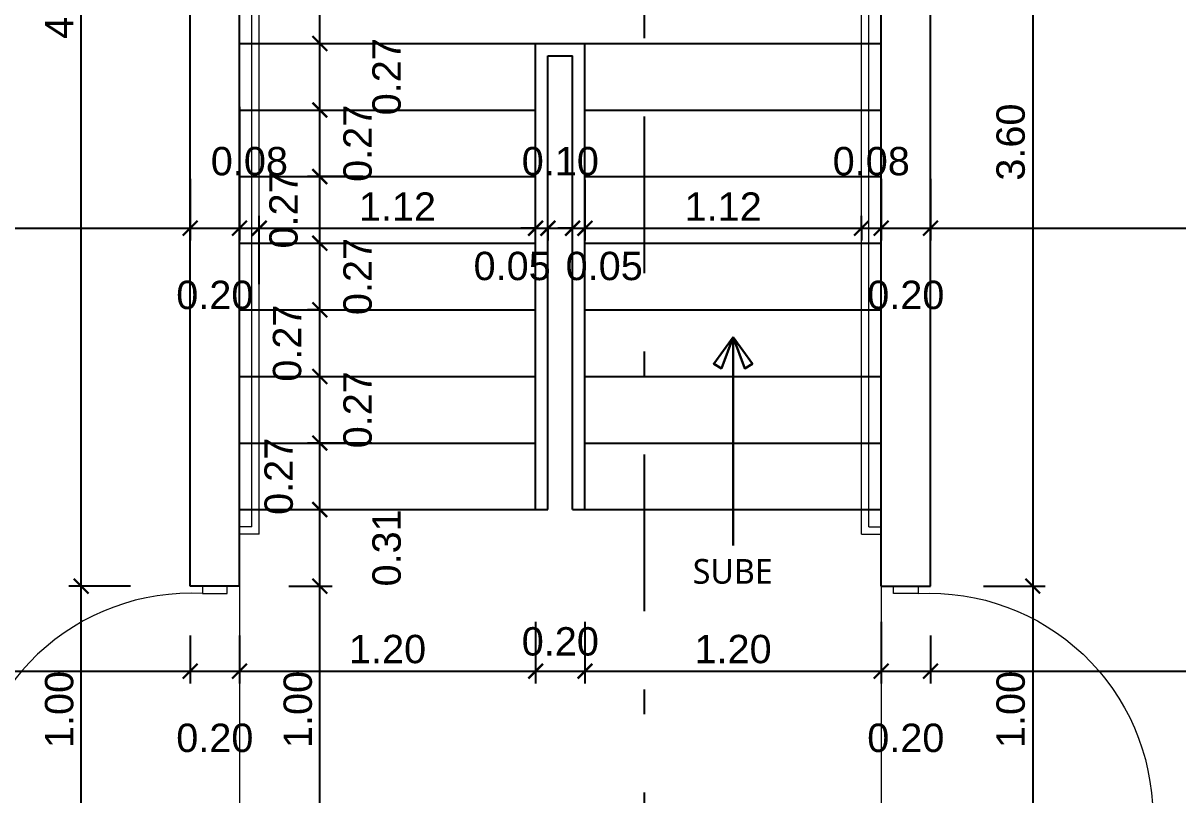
# Model space of a CAD drawing. Header units: feet. Extents: x -417 to 46, y -646 to -218.
# Drawn here: x -71.365 to -66.686, y -289.279 to -286.15 of the extents above; entities that cross this region are included whole.
import ezdxf

# ---------------------------------------------------------------- set-up
doc = ezdxf.new("R2010")
doc.units = ezdxf.units.FT
doc.header["$MEASUREMENT"] = 0
doc.linetypes.add('DASHDOT', pattern=[25.4, 12.7, -6.35, 0, -6.35])
for name, color, linetype, lineweight in [('A-WALL', 4, 'Continuous', 25), ('closet', 8, 'Continuous', 5), ('DIM-COTAS', 1, 'Continuous', 5), ('FURN', 2, 'Continuous', 30), ('puertas', 8, 'Continuous', 9), ('TXT', 2, 'Continuous', 9)]:
    doc.layers.add(name, color=color, linetype=linetype, lineweight=lineweight)
for name, color, linetype in [('DIM', 10, 'Continuous'), ('escalera', 2, 'Continuous'), ('GRDUTIY', 5, 'Continuous')]:
    doc.layers.add(name, color=color, linetype=linetype)
doc.styles.add('ads', font='trebuc.ttf', dxfattribs={"height": 0.14})
doc.styles.get("Standard").update_dxf_attribs({"font": 'arial.ttf', "height": 0.115})
doc.dimstyles.new('KEILY', dxfattribs={"dimtxt": 0.115, "dimasz": 0.06, "dimexe": 0.05, "dimexo": 0.2, "dimgap": 0.03, "dimtad": 1, "dimzin": 1, "dimdsep": 46, "dimtxsty": 'Standard', "dimblk": 'ARCHTICK', "dimcen": 2.5, "dimdle": 0.03, "dimclrd": 256, "dimclre": 256, "dimclrt": 7, "dimadec": 0, "dimazin": 0, "dimtfac": 1, "dimtmove": 2, "dimatfit": 3, "dimfxl": 0.2, "dimfxlon": 1, "dimtolj": 1, "dimtzin": 1, "dimarcsym": 0})

# ---------------------------------------------------------------- blocks, each defined once
blk = doc.blocks.new('A$C4D292AF4')
at = {"layer": 'puertas'}
for points in [[(0.03, 0.05), (0.07, 0.05), (0.07, 1.05), (0.03, 1.05)], [(0, 0), (0.03, 0), (0.03, 0.1), (0, 0.1)], [(0.97, 0), (1, 0), (1, 0.1), (0.97, 0.1)]]:
    blk.add_lwpolyline(points, close=True, dxfattribs=at)
blk.add_arc((0.0677, 0.1465), 0.9035, 357.0481, 89.8556, dxfattribs=at)
blk = doc.blocks.new('_ArchTick')
at = {"layer": 'DIM-COTAS', "color": 0, "const_width": 0.15}
blk.add_lwpolyline([(-0.5, -0.5), (0.5, 0.5)], dxfattribs=at)
blk = doc.blocks.new('*D1121')
at = {"layer": 'Defpoints', "color": 0, "transparency": 16777216}
for p in [(-70.6883, -286.3217), (-73.6883, -286.5228), (-70.6883, -286.9813)]:
    blk.add_point(p, dxfattribs=at)
at = {"layer": 'DIM', "lineweight": -2, "transparency": 16777216}
for p, q in [((-73.6883, -286.7813), (-73.6883, -287.0313)), ((-70.6883, -286.7813), (-70.6883, -287.0313)), ((-73.7183, -286.9813), (-70.6583, -286.9813))]:
    blk.add_line(p, q, dxfattribs=at)
at = {"layer": 'DIM', "lineweight": -2, "transparency": 16777216, "xscale": 0.06, "yscale": 0.06, "zscale": 0.06, "rotation": 180}
blk.add_blockref('_ArchTick', (-73.6883, -286.9813), dxfattribs=at)
at = {"layer": 'DIM', "lineweight": -2, "transparency": 16777216, "xscale": 0.06, "yscale": 0.06, "zscale": 0.06}
blk.add_blockref('_ArchTick', (-70.6883, -286.9813), dxfattribs=at)
at = {"layer": 'DIM', "color": 7, "transparency": 16777216, "insert": (-72.1883, -286.8925), "char_height": 0.115, "attachment_point": 5}
blk.add_mtext('\\A1;3.00', dxfattribs=at)
blk = doc.blocks.new('*D1122')
at = {"layer": 'Defpoints', "color": 0, "transparency": 16777216}
for p in [(-70.4883, -286.2895), (-70.6883, -286.3217), (-70.4883, -286.9813)]:
    blk.add_point(p, dxfattribs=at)
at = {"layer": 'DIM', "lineweight": -2, "transparency": 16777216}
for p, q in [((-70.6883, -286.7813), (-70.6883, -287.0313)), ((-70.4883, -286.7813), (-70.4883, -287.0313)), ((-70.7183, -286.9813), (-70.4583, -286.9813))]:
    blk.add_line(p, q, dxfattribs=at)
at = {"layer": 'DIM', "lineweight": -2, "transparency": 16777216, "xscale": 0.06, "yscale": 0.06, "zscale": 0.06, "rotation": 180}
blk.add_blockref('_ArchTick', (-70.6883, -286.9813), dxfattribs=at)
at = {"layer": 'DIM', "lineweight": -2, "transparency": 16777216, "xscale": 0.06, "yscale": 0.06, "zscale": 0.06}
blk.add_blockref('_ArchTick', (-70.4883, -286.9813), dxfattribs=at)
at = {"layer": 'DIM', "color": 7, "transparency": 16777216, "insert": (-70.5883, -287.2524), "char_height": 0.115, "attachment_point": 5}
blk.add_mtext('\\A1;0.20', dxfattribs=at)
blk = doc.blocks.new('*D1123')
at = {"layer": 'Defpoints', "color": 0, "transparency": 16777216}
for p in [(-67.8883, -286.3056), (-67.6883, -286.3217), (-67.6883, -286.9813)]:
    blk.add_point(p, dxfattribs=at)
at = {"layer": 'DIM', "lineweight": -2, "transparency": 16777216}
for p, q in [((-67.8883, -286.7813), (-67.8883, -287.0313)), ((-67.6883, -286.7813), (-67.6883, -287.0313)), ((-67.9183, -286.9813), (-67.6583, -286.9813))]:
    blk.add_line(p, q, dxfattribs=at)
at = {"layer": 'DIM', "lineweight": -2, "transparency": 16777216, "xscale": 0.06, "yscale": 0.06, "zscale": 0.06, "rotation": 180}
blk.add_blockref('_ArchTick', (-67.8883, -286.9813), dxfattribs=at)
at = {"layer": 'DIM', "lineweight": -2, "transparency": 16777216, "xscale": 0.06, "yscale": 0.06, "zscale": 0.06}
blk.add_blockref('_ArchTick', (-67.6883, -286.9813), dxfattribs=at)
at = {"layer": 'DIM', "color": 7, "transparency": 16777216, "insert": (-67.7883, -287.2524), "char_height": 0.115, "attachment_point": 5}
blk.add_mtext('\\A1;0.20', dxfattribs=at)
blk = doc.blocks.new('*D1124')
at = {"layer": 'Defpoints', "color": 0, "transparency": 16777216}
for p in [(-67.6883, -286.3217), (-64.6883, -286.4828), (-64.6883, -286.9813)]:
    blk.add_point(p, dxfattribs=at)
at = {"layer": 'DIM', "lineweight": -2, "transparency": 16777216}
for p, q in [((-67.6883, -286.7813), (-67.6883, -287.0313)), ((-64.6883, -286.7813), (-64.6883, -287.0313)), ((-67.7183, -286.9813), (-64.6583, -286.9813))]:
    blk.add_line(p, q, dxfattribs=at)
at = {"layer": 'DIM', "lineweight": -2, "transparency": 16777216, "xscale": 0.06, "yscale": 0.06, "zscale": 0.06, "rotation": 180}
blk.add_blockref('_ArchTick', (-67.6883, -286.9813), dxfattribs=at)
at = {"layer": 'DIM', "lineweight": -2, "transparency": 16777216, "xscale": 0.06, "yscale": 0.06, "zscale": 0.06}
blk.add_blockref('_ArchTick', (-64.6883, -286.9813), dxfattribs=at)
at = {"layer": 'DIM', "color": 7, "transparency": 16777216, "insert": (-66.1883, -286.8925), "char_height": 0.115, "attachment_point": 5}
blk.add_mtext('\\A1;3.00', dxfattribs=at)
blk = doc.blocks.new('*D1331')
at = {"layer": 'Defpoints', "color": 0, "transparency": 16777216}
for p in [(-70.6883, -288.4321), (-73.6883, -288.7768), (-70.6883, -288.7768)]:
    blk.add_point(p, dxfattribs=at)
at = {"layer": 'DIM', "lineweight": -2, "transparency": 16777216}
for p, q in [((-70.6883, -288.6321), (-70.6883, -288.8268)), ((-73.6883, -288.7768), (-73.6883, -288.7268)), ((-73.7183, -288.7768), (-70.6583, -288.7768))]:
    blk.add_line(p, q, dxfattribs=at)
at = {"layer": 'DIM', "lineweight": -2, "transparency": 16777216, "xscale": 0.06, "yscale": 0.06, "zscale": 0.06, "rotation": 180}
blk.add_blockref('_ArchTick', (-73.6883, -288.7768), dxfattribs=at)
at = {"layer": 'DIM', "lineweight": -2, "transparency": 16777216, "xscale": 0.06, "yscale": 0.06, "zscale": 0.06}
blk.add_blockref('_ArchTick', (-70.6883, -288.7768), dxfattribs=at)
at = {"layer": 'DIM', "color": 7, "transparency": 16777216, "insert": (-72.1883, -288.688), "char_height": 0.115, "attachment_point": 5}
blk.add_mtext('\\A1;3.00', dxfattribs=at)
blk = doc.blocks.new('*D1332')
at = {"layer": 'Defpoints', "color": 0, "transparency": 16777216}
for p in [(-70.6883, -288.4321), (-70.4883, -288.4321), (-70.4883, -288.7768)]:
    blk.add_point(p, dxfattribs=at)
at = {"layer": 'DIM', "lineweight": -2, "transparency": 16777216}
for p, q in [((-70.6883, -288.6321), (-70.6883, -288.8268)), ((-70.4883, -288.6321), (-70.4883, -288.8268)), ((-70.7183, -288.7768), (-70.4583, -288.7768))]:
    blk.add_line(p, q, dxfattribs=at)
at = {"layer": 'DIM', "lineweight": -2, "transparency": 16777216, "xscale": 0.06, "yscale": 0.06, "zscale": 0.06, "rotation": 180}
blk.add_blockref('_ArchTick', (-70.6883, -288.7768), dxfattribs=at)
at = {"layer": 'DIM', "lineweight": -2, "transparency": 16777216, "xscale": 0.06, "yscale": 0.06, "zscale": 0.06}
blk.add_blockref('_ArchTick', (-70.4883, -288.7768), dxfattribs=at)
at = {"layer": 'DIM', "color": 7, "transparency": 16777216, "insert": (-70.5883, -289.0479), "char_height": 0.115, "attachment_point": 5}
blk.add_mtext('\\A1;0.20', dxfattribs=at)
blk = doc.blocks.new('*D1333')
at = {"layer": 'Defpoints', "color": 0, "transparency": 16777216}
for p in [(-69.2883, -288.3321), (-70.4883, -288.4321), (-69.2883, -288.7768)]:
    blk.add_point(p, dxfattribs=at)
at = {"layer": 'DIM', "lineweight": -2, "transparency": 16777216}
for p, q in [((-69.2883, -288.5768), (-69.2883, -288.8268)), ((-70.4883, -288.6321), (-70.4883, -288.8268)), ((-70.5183, -288.7768), (-69.2583, -288.7768))]:
    blk.add_line(p, q, dxfattribs=at)
at = {"layer": 'DIM', "lineweight": -2, "transparency": 16777216, "xscale": 0.06, "yscale": 0.06, "zscale": 0.06, "rotation": 180}
blk.add_blockref('_ArchTick', (-70.4883, -288.7768), dxfattribs=at)
at = {"layer": 'DIM', "lineweight": -2, "transparency": 16777216, "xscale": 0.06, "yscale": 0.06, "zscale": 0.06}
blk.add_blockref('_ArchTick', (-69.2883, -288.7768), dxfattribs=at)
at = {"layer": 'DIM', "color": 7, "transparency": 16777216, "insert": (-69.8883, -288.688), "char_height": 0.115, "attachment_point": 5}
blk.add_mtext('\\A1;1.20', dxfattribs=at)
blk = doc.blocks.new('*D1334')
at = {"layer": 'Defpoints', "color": 0, "transparency": 16777216}
for p in [(-69.2883, -288.3321), (-69.0883, -288.3321), (-69.0883, -288.7768)]:
    blk.add_point(p, dxfattribs=at)
at = {"layer": 'DIM', "lineweight": -2, "transparency": 16777216}
for p, q in [((-69.2883, -288.5768), (-69.2883, -288.8268)), ((-69.0883, -288.5768), (-69.0883, -288.8268)), ((-69.3183, -288.7768), (-69.0583, -288.7768))]:
    blk.add_line(p, q, dxfattribs=at)
at = {"layer": 'DIM', "lineweight": -2, "transparency": 16777216, "xscale": 0.06, "yscale": 0.06, "zscale": 0.06, "rotation": 180}
blk.add_blockref('_ArchTick', (-69.2883, -288.7768), dxfattribs=at)
at = {"layer": 'DIM', "lineweight": -2, "transparency": 16777216, "xscale": 0.06, "yscale": 0.06, "zscale": 0.06}
blk.add_blockref('_ArchTick', (-69.0883, -288.7768), dxfattribs=at)
at = {"layer": 'DIM', "color": 7, "transparency": 16777216, "insert": (-69.1883, -288.6569), "char_height": 0.115, "attachment_point": 5}
blk.add_mtext('\\A1;0.20', dxfattribs=at)
blk = doc.blocks.new('*D1335')
at = {"layer": 'Defpoints', "color": 0, "transparency": 16777216}
for p in [(-69.0883, -288.3321), (-67.8883, -288.3321), (-67.8883, -288.7768)]:
    blk.add_point(p, dxfattribs=at)
at = {"layer": 'DIM', "lineweight": -2, "transparency": 16777216}
for p, q in [((-69.0883, -288.5768), (-69.0883, -288.8268)), ((-67.8883, -288.5768), (-67.8883, -288.8268)), ((-69.1183, -288.7768), (-67.8583, -288.7768))]:
    blk.add_line(p, q, dxfattribs=at)
at = {"layer": 'DIM', "lineweight": -2, "transparency": 16777216, "xscale": 0.06, "yscale": 0.06, "zscale": 0.06, "rotation": 180}
blk.add_blockref('_ArchTick', (-69.0883, -288.7768), dxfattribs=at)
at = {"layer": 'DIM', "lineweight": -2, "transparency": 16777216, "xscale": 0.06, "yscale": 0.06, "zscale": 0.06}
blk.add_blockref('_ArchTick', (-67.8883, -288.7768), dxfattribs=at)
at = {"layer": 'DIM', "color": 7, "transparency": 16777216, "insert": (-68.4883, -288.688), "char_height": 0.115, "attachment_point": 5}
blk.add_mtext('\\A1;1.20', dxfattribs=at)
blk = doc.blocks.new('*D1336')
at = {"layer": 'Defpoints', "color": 0, "transparency": 16777216}
for p in [(-67.8883, -288.3321), (-67.6883, -288.4321), (-67.6883, -288.7768)]:
    blk.add_point(p, dxfattribs=at)
at = {"layer": 'DIM', "lineweight": -2, "transparency": 16777216}
for p, q in [((-67.8883, -288.5768), (-67.8883, -288.8268)), ((-67.6883, -288.6321), (-67.6883, -288.8268)), ((-67.9183, -288.7768), (-67.6583, -288.7768))]:
    blk.add_line(p, q, dxfattribs=at)
at = {"layer": 'DIM', "lineweight": -2, "transparency": 16777216, "xscale": 0.06, "yscale": 0.06, "zscale": 0.06, "rotation": 180}
blk.add_blockref('_ArchTick', (-67.8883, -288.7768), dxfattribs=at)
at = {"layer": 'DIM', "lineweight": -2, "transparency": 16777216, "xscale": 0.06, "yscale": 0.06, "zscale": 0.06}
blk.add_blockref('_ArchTick', (-67.6883, -288.7768), dxfattribs=at)
at = {"layer": 'DIM', "color": 7, "transparency": 16777216, "insert": (-67.7883, -289.0479), "char_height": 0.115, "attachment_point": 5}
blk.add_mtext('\\A1;0.20', dxfattribs=at)
blk = doc.blocks.new('*D1337')
at = {"layer": 'Defpoints', "color": 0, "transparency": 16777216}
for p in [(-67.6883, -288.4321), (-64.6883, -288.7768), (-64.6883, -289.0229)]:
    blk.add_point(p, dxfattribs=at)
at = {"layer": 'DIM', "lineweight": -2, "transparency": 16777216}
for p, q in [((-67.6883, -288.6321), (-67.6883, -288.8268)), ((-64.6883, -288.8229), (-64.6883, -288.7268)), ((-67.7183, -288.7768), (-64.6583, -288.7768))]:
    blk.add_line(p, q, dxfattribs=at)
at = {"layer": 'DIM', "lineweight": -2, "transparency": 16777216, "xscale": 0.06, "yscale": 0.06, "zscale": 0.06, "rotation": 180}
blk.add_blockref('_ArchTick', (-67.6883, -288.7768), dxfattribs=at)
at = {"layer": 'DIM', "lineweight": -2, "transparency": 16777216, "xscale": 0.06, "yscale": 0.06, "zscale": 0.06}
blk.add_blockref('_ArchTick', (-64.6883, -288.7768), dxfattribs=at)
at = {"layer": 'DIM', "color": 7, "transparency": 16777216, "insert": (-66.1883, -288.688), "char_height": 0.115, "attachment_point": 5}
blk.add_mtext('\\A1;3.00', dxfattribs=at)
blk = doc.blocks.new('*D1371')
at = {"layer": 'Defpoints', "color": 0, "transparency": 16777216}
for p in [(-71.1298, -288.4321), (-70.6883, -288.4321), (-70.9383, -289.4321)]:
    blk.add_point(p, dxfattribs=at)
at = {"layer": 'DIM', "lineweight": -2, "transparency": 16777216}
for p, q in [((-70.9298, -288.4321), (-71.1798, -288.4321)), ((-71.1298, -289.4621), (-71.1298, -288.4021)), ((-71.1298, -289.4321), (-71.1798, -289.4321))]:
    blk.add_line(p, q, dxfattribs=at)
at = {"layer": 'DIM', "lineweight": -2, "transparency": 16777216, "xscale": 0.06, "yscale": 0.06, "zscale": 0.06}
for p, rotation in [((-71.1298, -288.4321), 90), ((-71.1298, -289.4321), 270)]:
    blk.add_blockref('_ArchTick', p, dxfattribs=dict(at, rotation=rotation))
at = {"layer": 'DIM', "color": 7, "transparency": 16777216, "insert": (-71.2185, -288.9321), "char_height": 0.115, "attachment_point": 5, "rotation": 90}
blk.add_mtext('\\A1;1.00', dxfattribs=at)
blk = doc.blocks.new('*D1372')
at = {"layer": 'Defpoints', "color": 0, "transparency": 16777216}
for p in [(-71.1298, -283.6821), (-70.8299, -283.6821), (-70.6883, -288.4321)]:
    blk.add_point(p, dxfattribs=at)
at = {"layer": 'DIM', "lineweight": -2, "transparency": 16777216}
for p, q in [((-71.1298, -288.4621), (-71.1298, -283.6521)), ((-71.0299, -283.6821), (-71.1798, -283.6821)), ((-70.9298, -288.4321), (-71.1798, -288.4321))]:
    blk.add_line(p, q, dxfattribs=at)
at = {"layer": 'DIM', "lineweight": -2, "transparency": 16777216, "xscale": 0.06, "yscale": 0.06, "zscale": 0.06}
for p, rotation in [((-71.1298, -283.6821), 90), ((-71.1298, -288.4321), 270)]:
    blk.add_blockref('_ArchTick', p, dxfattribs=dict(at, rotation=rotation))
at = {"layer": 'DIM', "color": 7, "transparency": 16777216, "insert": (-71.2183, -286.0571), "char_height": 0.115, "attachment_point": 5, "rotation": 90}
blk.add_mtext('\\A1;4.75', dxfattribs=at)
blk = doc.blocks.new('*D1077')
at = {"layer": 'Defpoints', "color": 0, "transparency": 16777216}
for p in [(-67.6883, -284.8321), (-67.6883, -288.4321), (-67.2741, -288.4321)]:
    blk.add_point(p, dxfattribs=at)
at = {"layer": 'DIM', "lineweight": -2, "transparency": 16777216}
for p, q in [((-67.4741, -284.8321), (-67.2241, -284.8321)), ((-67.2741, -284.8021), (-67.2741, -288.4621)), ((-67.4741, -288.4321), (-67.2241, -288.4321))]:
    blk.add_line(p, q, dxfattribs=at)
at = {"layer": 'DIM', "lineweight": -2, "transparency": 16777216, "xscale": 0.06, "yscale": 0.06, "zscale": 0.06}
for p, rotation in [((-67.2741, -284.8321), 90), ((-67.2741, -288.4321), 270)]:
    blk.add_blockref('_ArchTick', p, dxfattribs=dict(at, rotation=rotation))
at = {"layer": 'DIM', "color": 7, "transparency": 16777216, "insert": (-67.3629, -286.6321), "char_height": 0.115, "attachment_point": 5, "rotation": 90}
blk.add_mtext('\\A1;3.60', dxfattribs=at)
blk = doc.blocks.new('*D1207')
at = {"layer": 'Defpoints', "color": 0, "transparency": 16777216}
for p in [(-67.6883, -288.4321), (-67.4383, -289.4321), (-67.2741, -289.4321)]:
    blk.add_point(p, dxfattribs=at)
at = {"layer": 'DIM', "lineweight": -2, "transparency": 16777216}
for p, q in [((-67.4741, -288.4321), (-67.2241, -288.4321)), ((-67.2741, -288.4021), (-67.2741, -289.4621)), ((-67.2741, -289.4321), (-67.2241, -289.4321))]:
    blk.add_line(p, q, dxfattribs=at)
at = {"layer": 'DIM', "lineweight": -2, "transparency": 16777216, "xscale": 0.06, "yscale": 0.06, "zscale": 0.06}
for p, rotation in [((-67.2741, -288.4321), 90), ((-67.2741, -289.4321), 270)]:
    blk.add_blockref('_ArchTick', p, dxfattribs=dict(at, rotation=rotation))
at = {"layer": 'DIM', "color": 7, "transparency": 16777216, "insert": (-67.3628, -288.9321), "char_height": 0.115, "attachment_point": 5, "rotation": 90}
blk.add_mtext('\\A1;1.00', dxfattribs=at)
blk = doc.blocks.new('A$C074D4DC8')
at = {"layer": 'FURN'}
blk.add_line((0.0418, 0.3424), (0.0418, -0.1979), dxfattribs=at)
for points in [[(0.0418, 0.3424), (-0.0084, 0.2735), (0.0117, 0.2615), (0.0418, 0.3424)], [(0.0418, 0.3424), (0.0919, 0.2735), (0.0719, 0.2615), (0.0418, 0.3424)]]:
    blk.add_lwpolyline(points, dxfattribs=at)
blk = doc.blocks.new('*D3253')
at = {"layer": 'Defpoints', "color": 0, "transparency": 16777216}
for p in [(-70.4883, -286.2895), (-70.4083, -286.9813), (-70.4083, -287.4077)]:
    blk.add_point(p, dxfattribs=at)
at = {"layer": 'DIM', "lineweight": -2, "transparency": 16777216}
for p, q in [((-70.4883, -286.4895), (-70.4883, -287.0313)), ((-70.4083, -287.2077), (-70.4083, -286.9313)), ((-70.5183, -286.9813), (-70.3783, -286.9813))]:
    blk.add_line(p, q, dxfattribs=at)
at = {"layer": 'DIM', "lineweight": -2, "transparency": 16777216, "xscale": 0.06, "yscale": 0.06, "zscale": 0.06, "rotation": 180}
blk.add_blockref('_ArchTick', (-70.4883, -286.9813), dxfattribs=at)
at = {"layer": 'DIM', "lineweight": -2, "transparency": 16777216, "xscale": 0.06, "yscale": 0.06, "zscale": 0.06}
blk.add_blockref('_ArchTick', (-70.4083, -286.9813), dxfattribs=at)
at = {"layer": 'DIM', "color": 7, "transparency": 16777216, "insert": (-70.4483, -286.7101), "char_height": 0.115, "attachment_point": 5}
blk.add_mtext('\\A1;0.08', dxfattribs=at)
blk = doc.blocks.new('*D3254')
at = {"layer": 'Defpoints', "color": 0, "transparency": 16777216}
for p in [(-67.9683, -286.8321), (-67.8883, -286.9813), (-67.8883, -287.0892)]:
    blk.add_point(p, dxfattribs=at)
at = {"layer": 'DIM', "lineweight": -2, "transparency": 16777216}
for p, q in [((-67.8883, -286.9813), (-67.8883, -286.9313)), ((-67.9983, -286.9813), (-67.8583, -286.9813)), ((-67.9683, -286.9813), (-67.9683, -287.0313))]:
    blk.add_line(p, q, dxfattribs=at)
at = {"layer": 'DIM', "lineweight": -2, "transparency": 16777216, "xscale": 0.06, "yscale": 0.06, "zscale": 0.06, "rotation": 180}
blk.add_blockref('_ArchTick', (-67.9683, -286.9813), dxfattribs=at)
at = {"layer": 'DIM', "lineweight": -2, "transparency": 16777216, "xscale": 0.06, "yscale": 0.06, "zscale": 0.06}
blk.add_blockref('_ArchTick', (-67.8883, -286.9813), dxfattribs=at)
at = {"layer": 'DIM', "color": 7, "transparency": 16777216, "insert": (-67.9283, -286.7101), "char_height": 0.115, "attachment_point": 5}
blk.add_mtext('\\A1;0.08', dxfattribs=at)
blk = doc.blocks.new('*D3267')
at = {"layer": 'Defpoints', "color": 0, "transparency": 16777216}
for p in [(-69.2883, -286.9813), (-69.2883, -287.0421), (-70.4083, -287.4077)]:
    blk.add_point(p, dxfattribs=at)
at = {"layer": 'DIM', "lineweight": -2, "transparency": 16777216}
for p, q in [((-70.4083, -287.2077), (-70.4083, -286.9313)), ((-69.2883, -286.9813), (-69.2883, -286.9313)), ((-70.4383, -286.9813), (-69.2583, -286.9813))]:
    blk.add_line(p, q, dxfattribs=at)
at = {"layer": 'DIM', "lineweight": -2, "transparency": 16777216, "xscale": 0.06, "yscale": 0.06, "zscale": 0.06, "rotation": 180}
blk.add_blockref('_ArchTick', (-70.4083, -286.9813), dxfattribs=at)
at = {"layer": 'DIM', "lineweight": -2, "transparency": 16777216, "xscale": 0.06, "yscale": 0.06, "zscale": 0.06}
blk.add_blockref('_ArchTick', (-69.2883, -286.9813), dxfattribs=at)
at = {"layer": 'DIM', "color": 7, "transparency": 16777216, "insert": (-69.8483, -286.8935), "char_height": 0.115, "attachment_point": 5}
blk.add_mtext('\\A1;1.12', dxfattribs=at)
blk = doc.blocks.new('*D3268')
at = {"layer": 'Defpoints', "color": 0, "transparency": 16777216}
for p in [(-69.2383, -286.9109), (-69.2383, -286.9813), (-69.2883, -287.0421)]:
    blk.add_point(p, dxfattribs=at)
at = {"layer": 'DIM', "lineweight": -2, "transparency": 16777216}
for p, q in [((-69.2883, -286.9813), (-69.2883, -286.9313)), ((-69.2883, -286.9813), (-69.3483, -286.9813)), ((-69.2883, -286.9813), (-69.2383, -286.9813)), ((-69.2383, -286.9813), (-69.2383, -287.0313)), ((-69.2383, -286.9813), (-69.1783, -286.9813))]:
    blk.add_line(p, q, dxfattribs=at)
at = {"layer": 'DIM', "lineweight": -2, "transparency": 16777216, "xscale": 0.06, "yscale": 0.06, "zscale": 0.06}
blk.add_blockref('_ArchTick', (-69.2883, -286.9813), dxfattribs=at)
at = {"layer": 'DIM', "lineweight": -2, "transparency": 16777216, "xscale": 0.06, "yscale": 0.06, "zscale": 0.06, "rotation": 180}
blk.add_blockref('_ArchTick', (-69.2383, -286.9813), dxfattribs=at)
at = {"layer": 'DIM', "color": 7, "transparency": 16777216, "insert": (-69.3835, -287.135), "char_height": 0.115, "attachment_point": 5}
blk.add_mtext('\\A1;0.05', dxfattribs=at)
blk = doc.blocks.new('*D3269')
at = {"layer": 'Defpoints', "color": 0, "transparency": 16777216}
for p in [(-69.2383, -286.9109), (-69.1383, -286.9813), (-69.1383, -287.2021)]:
    blk.add_point(p, dxfattribs=at)
at = {"layer": 'DIM', "lineweight": -2, "transparency": 16777216}
for p, q in [((-69.1383, -287.0021), (-69.1383, -286.9313)), ((-69.2683, -286.9813), (-69.1083, -286.9813)), ((-69.2383, -286.9813), (-69.2383, -287.0313))]:
    blk.add_line(p, q, dxfattribs=at)
at = {"layer": 'DIM', "lineweight": -2, "transparency": 16777216, "xscale": 0.06, "yscale": 0.06, "zscale": 0.06, "rotation": 180}
blk.add_blockref('_ArchTick', (-69.2383, -286.9813), dxfattribs=at)
at = {"layer": 'DIM', "lineweight": -2, "transparency": 16777216, "xscale": 0.06, "yscale": 0.06, "zscale": 0.06}
blk.add_blockref('_ArchTick', (-69.1383, -286.9813), dxfattribs=at)
at = {"layer": 'DIM', "color": 7, "transparency": 16777216, "insert": (-69.1883, -286.7101), "char_height": 0.115, "attachment_point": 5}
blk.add_mtext('\\A1;0.10', dxfattribs=at)
blk = doc.blocks.new('*D3270')
at = {"layer": 'Defpoints', "color": 0, "transparency": 16777216}
for p in [(-69.0883, -286.5849), (-69.0883, -286.9813), (-69.1383, -287.2021)]:
    blk.add_point(p, dxfattribs=at)
at = {"layer": 'DIM', "lineweight": -2, "transparency": 16777216}
for p, q in [((-69.0883, -286.7849), (-69.0883, -287.0313)), ((-69.1383, -287.0021), (-69.1383, -286.9313)), ((-69.1383, -286.9813), (-69.1983, -286.9813)), ((-69.1383, -286.9813), (-69.0883, -286.9813)), ((-69.0883, -286.9813), (-69.0283, -286.9813))]:
    blk.add_line(p, q, dxfattribs=at)
at = {"layer": 'DIM', "lineweight": -2, "transparency": 16777216, "xscale": 0.06, "yscale": 0.06, "zscale": 0.06}
blk.add_blockref('_ArchTick', (-69.1383, -286.9813), dxfattribs=at)
at = {"layer": 'DIM', "lineweight": -2, "transparency": 16777216, "xscale": 0.06, "yscale": 0.06, "zscale": 0.06, "rotation": 180}
blk.add_blockref('_ArchTick', (-69.0883, -286.9813), dxfattribs=at)
at = {"layer": 'DIM', "color": 7, "transparency": 16777216, "insert": (-69.0104, -287.135), "char_height": 0.115, "attachment_point": 5}
blk.add_mtext('\\A1;0.05', dxfattribs=at)
blk = doc.blocks.new('*D3271')
at = {"layer": 'Defpoints', "color": 0, "transparency": 16777216}
for p in [(-69.0883, -286.5849), (-67.9683, -286.9813), (-67.9683, -287.0421)]:
    blk.add_point(p, dxfattribs=at)
at = {"layer": 'DIM', "lineweight": -2, "transparency": 16777216}
for p, q in [((-69.0883, -286.7849), (-69.0883, -287.0313)), ((-67.9683, -286.9813), (-67.9683, -286.9313)), ((-69.1183, -286.9813), (-67.9383, -286.9813))]:
    blk.add_line(p, q, dxfattribs=at)
at = {"layer": 'DIM', "lineweight": -2, "transparency": 16777216, "xscale": 0.06, "yscale": 0.06, "zscale": 0.06, "rotation": 180}
blk.add_blockref('_ArchTick', (-69.0883, -286.9813), dxfattribs=at)
at = {"layer": 'DIM', "lineweight": -2, "transparency": 16777216, "xscale": 0.06, "yscale": 0.06, "zscale": 0.06}
blk.add_blockref('_ArchTick', (-67.9683, -286.9813), dxfattribs=at)
at = {"layer": 'DIM', "color": 7, "transparency": 16777216, "insert": (-68.5283, -286.8935), "char_height": 0.115, "attachment_point": 5}
blk.add_mtext('\\A1;1.12', dxfattribs=at)
blk = doc.blocks.new('*D3255')
at = {"layer": 'Defpoints', "color": 0, "transparency": 16777216}
for p in [(-70.4883, -288.4321), (-70.1629, -288.4321), (-70.4883, -289.4321)]:
    blk.add_point(p, dxfattribs=at)
at = {"layer": 'DIM', "lineweight": -2, "transparency": 16777216}
for p, q in [((-70.2883, -288.4321), (-70.1129, -288.4321)), ((-70.1629, -289.4621), (-70.1629, -288.4021)), ((-70.2883, -289.4321), (-70.1129, -289.4321))]:
    blk.add_line(p, q, dxfattribs=at)
at = {"layer": 'DIM', "lineweight": -2, "transparency": 16777216, "xscale": 0.06, "yscale": 0.06, "zscale": 0.06}
for p, rotation in [((-70.1629, -288.4321), 90), ((-70.1629, -289.4321), 270)]:
    blk.add_blockref('_ArchTick', p, dxfattribs=dict(at, rotation=rotation))
at = {"layer": 'DIM', "color": 7, "transparency": 16777216, "insert": (-70.2516, -288.9321), "char_height": 0.115, "attachment_point": 5, "rotation": 90}
blk.add_mtext('\\A1;1.00', dxfattribs=at)
blk = doc.blocks.new('*D3256')
at = {"layer": 'Defpoints', "color": 0, "transparency": 16777216}
for p in [(-70.2727, -288.1221), (-70.1629, -288.1221), (-70.4883, -288.4321)]:
    blk.add_point(p, dxfattribs=at)
at = {"layer": 'DIM', "lineweight": -2, "transparency": 16777216}
for p, q in [((-70.1629, -288.4621), (-70.1629, -288.0921)), ((-70.1629, -288.1221), (-70.1129, -288.1221)), ((-70.2883, -288.4321), (-70.1129, -288.4321))]:
    blk.add_line(p, q, dxfattribs=at)
at = {"layer": 'DIM', "lineweight": -2, "transparency": 16777216, "xscale": 0.06, "yscale": 0.06, "zscale": 0.06}
for p, rotation in [((-70.1629, -288.1221), 90), ((-70.1629, -288.4321), 270)]:
    blk.add_blockref('_ArchTick', p, dxfattribs=dict(at, rotation=rotation))
at = {"layer": 'DIM', "color": 7, "transparency": 16777216, "insert": (-69.8916, -288.2771), "char_height": 0.115, "attachment_point": 5, "rotation": 90}
blk.add_mtext('\\A1;0.31', dxfattribs=at)
blk = doc.blocks.new('*D3257')
at = {"layer": 'Defpoints', "color": 0, "transparency": 16777216}
for p in [(-70.1629, -287.8521), (-69.7526, -287.8521), (-70.2727, -288.1221)]:
    blk.add_point(p, dxfattribs=at)
at = {"layer": 'DIM', "lineweight": -2, "transparency": 16777216}
for p, q in [((-70.1629, -288.1521), (-70.1629, -287.8221)), ((-69.9526, -287.8521), (-70.2129, -287.8521)), ((-70.1629, -288.1221), (-70.1129, -288.1221))]:
    blk.add_line(p, q, dxfattribs=at)
at = {"layer": 'DIM', "lineweight": -2, "transparency": 16777216, "xscale": 0.06, "yscale": 0.06, "zscale": 0.06}
for p, rotation in [((-70.1629, -287.8521), 90), ((-70.1629, -288.1221), 270)]:
    blk.add_blockref('_ArchTick', p, dxfattribs=dict(at, rotation=rotation))
at = {"layer": 'DIM', "color": 7, "transparency": 16777216, "insert": (-70.3289, -287.9871), "char_height": 0.115, "attachment_point": 5, "rotation": 90}
blk.add_mtext('\\A1;0.27', dxfattribs=at)
blk = doc.blocks.new('*D3258')
at = {"layer": 'Defpoints', "color": 0, "transparency": 16777216}
for p in [(-70.2241, -287.5821), (-70.1629, -287.5821), (-69.7526, -287.8521)]:
    blk.add_point(p, dxfattribs=at)
at = {"layer": 'DIM', "lineweight": -2, "transparency": 16777216}
for p, q in [((-70.1629, -287.8821), (-70.1629, -287.5521)), ((-70.1629, -287.5821), (-70.1129, -287.5821)), ((-69.9526, -287.8521), (-70.2129, -287.8521))]:
    blk.add_line(p, q, dxfattribs=at)
at = {"layer": 'DIM', "lineweight": -2, "transparency": 16777216, "xscale": 0.06, "yscale": 0.06, "zscale": 0.06}
for p, rotation in [((-70.1629, -287.5821), 90), ((-70.1629, -287.8521), 270)]:
    blk.add_blockref('_ArchTick', p, dxfattribs=dict(at, rotation=rotation))
at = {"layer": 'DIM', "color": 7, "transparency": 16777216, "insert": (-70.0092, -287.7171), "char_height": 0.115, "attachment_point": 5, "rotation": 90}
blk.add_mtext('\\A1;0.27', dxfattribs=at)
blk = doc.blocks.new('*D3259')
at = {"layer": 'Defpoints', "color": 0, "transparency": 16777216}
for p in [(-70.1629, -287.3121), (-69.9787, -287.3121), (-70.2241, -287.5821)]:
    blk.add_point(p, dxfattribs=at)
at = {"layer": 'DIM', "lineweight": -2, "transparency": 16777216}
for p, q in [((-70.1629, -287.3121), (-70.2129, -287.3121)), ((-70.1629, -287.6121), (-70.1629, -287.2821)), ((-70.1629, -287.5821), (-70.1129, -287.5821))]:
    blk.add_line(p, q, dxfattribs=at)
at = {"layer": 'DIM', "lineweight": -2, "transparency": 16777216, "xscale": 0.06, "yscale": 0.06, "zscale": 0.06}
for p, rotation in [((-70.1629, -287.3121), 90), ((-70.1629, -287.5821), 270)]:
    blk.add_blockref('_ArchTick', p, dxfattribs=dict(at, rotation=rotation))
at = {"layer": 'DIM', "color": 7, "transparency": 16777216, "insert": (-70.2948, -287.4471), "char_height": 0.115, "attachment_point": 5, "rotation": 90}
blk.add_mtext('\\A1;0.27', dxfattribs=at)
blk = doc.blocks.new('*D3260')
at = {"layer": 'Defpoints', "color": 0, "transparency": 16777216}
for p in [(-70.2015, -287.0421), (-70.1629, -287.0421), (-69.9787, -287.3121)]:
    blk.add_point(p, dxfattribs=at)
at = {"layer": 'DIM', "lineweight": -2, "transparency": 16777216}
for p, q in [((-70.1629, -287.3421), (-70.1629, -287.0121)), ((-70.1629, -287.0421), (-70.1129, -287.0421)), ((-70.1629, -287.3121), (-70.2129, -287.3121))]:
    blk.add_line(p, q, dxfattribs=at)
at = {"layer": 'DIM', "lineweight": -2, "transparency": 16777216, "xscale": 0.06, "yscale": 0.06, "zscale": 0.06}
for p, rotation in [((-70.1629, -287.0421), 90), ((-70.1629, -287.3121), 270)]:
    blk.add_blockref('_ArchTick', p, dxfattribs=dict(at, rotation=rotation))
at = {"layer": 'DIM', "color": 7, "transparency": 16777216, "insert": (-70.0092, -287.1771), "char_height": 0.115, "attachment_point": 5, "rotation": 90}
blk.add_mtext('\\A1;0.27', dxfattribs=at)
blk = doc.blocks.new('*D3261')
at = {"layer": 'Defpoints', "color": 0, "transparency": 16777216}
for p in [(-70.1629, -286.7721), (-69.7882, -286.7721), (-70.2015, -287.0421)]:
    blk.add_point(p, dxfattribs=at)
at = {"layer": 'DIM', "lineweight": -2, "transparency": 16777216}
for p, q in [((-70.1629, -287.0721), (-70.1629, -286.7421)), ((-69.9882, -286.7721), (-70.2129, -286.7721)), ((-70.1629, -287.0421), (-70.1129, -287.0421))]:
    blk.add_line(p, q, dxfattribs=at)
at = {"layer": 'DIM', "lineweight": -2, "transparency": 16777216, "xscale": 0.06, "yscale": 0.06, "zscale": 0.06}
for p, rotation in [((-70.1629, -286.7721), 90), ((-70.1629, -287.0421), 270)]:
    blk.add_blockref('_ArchTick', p, dxfattribs=dict(at, rotation=rotation))
at = {"layer": 'DIM', "color": 7, "transparency": 16777216, "insert": (-70.3094, -286.9071), "char_height": 0.115, "attachment_point": 5, "rotation": 90}
blk.add_mtext('\\A1;0.27', dxfattribs=at)
blk = doc.blocks.new('*D3262')
at = {"layer": 'Defpoints', "color": 0, "transparency": 16777216}
for p in [(-70.1984, -286.5021), (-70.1629, -286.5021), (-69.7882, -286.7721)]:
    blk.add_point(p, dxfattribs=at)
at = {"layer": 'DIM', "lineweight": -2, "transparency": 16777216}
for p, q in [((-70.1629, -286.8021), (-70.1629, -286.4721)), ((-70.1629, -286.5021), (-70.1129, -286.5021)), ((-69.9882, -286.7721), (-70.2129, -286.7721))]:
    blk.add_line(p, q, dxfattribs=at)
at = {"layer": 'DIM', "lineweight": -2, "transparency": 16777216, "xscale": 0.06, "yscale": 0.06, "zscale": 0.06}
for p, rotation in [((-70.1629, -286.5021), 90), ((-70.1629, -286.7721), 270)]:
    blk.add_blockref('_ArchTick', p, dxfattribs=dict(at, rotation=rotation))
at = {"layer": 'DIM', "color": 7, "transparency": 16777216, "insert": (-70.0092, -286.6371), "char_height": 0.115, "attachment_point": 5, "rotation": 90}
blk.add_mtext('\\A1;0.27', dxfattribs=at)
blk = doc.blocks.new('*D3263')
at = {"layer": 'Defpoints', "color": 0, "transparency": 16777216}
for p in [(-70.3017, -286.2321), (-70.1629, -286.2321), (-70.1984, -286.5021)]:
    blk.add_point(p, dxfattribs=at)
at = {"layer": 'DIM', "lineweight": -2, "transparency": 16777216}
for p, q in [((-70.1629, -286.5321), (-70.1629, -286.2021)), ((-70.1629, -286.2321), (-70.1129, -286.2321)), ((-70.1629, -286.5021), (-70.1129, -286.5021))]:
    blk.add_line(p, q, dxfattribs=at)
at = {"layer": 'DIM', "lineweight": -2, "transparency": 16777216, "xscale": 0.06, "yscale": 0.06, "zscale": 0.06}
for p, rotation in [((-70.1629, -286.2321), 90), ((-70.1629, -286.5021), 270)]:
    blk.add_blockref('_ArchTick', p, dxfattribs=dict(at, rotation=rotation))
at = {"layer": 'DIM', "color": 7, "transparency": 16777216, "insert": (-69.8918, -286.3671), "char_height": 0.115, "attachment_point": 5, "rotation": 90}
blk.add_mtext('\\A1;0.27', dxfattribs=at)
blk = doc.blocks.new('*D3264')
at = {"layer": 'Defpoints', "color": 0, "transparency": 16777216}
for p in [(-70.1629, -285.1121), (-69.9013, -285.1121), (-70.3017, -286.2321)]:
    blk.add_point(p, dxfattribs=at)
at = {"layer": 'DIM', "lineweight": -2, "transparency": 16777216}
for p, q in [((-70.1013, -285.1121), (-70.2129, -285.1121)), ((-70.1629, -286.2621), (-70.1629, -285.0821)), ((-70.1629, -286.2321), (-70.1129, -286.2321))]:
    blk.add_line(p, q, dxfattribs=at)
at = {"layer": 'DIM', "lineweight": -2, "transparency": 16777216, "xscale": 0.06, "yscale": 0.06, "zscale": 0.06}
for p, rotation in [((-70.1629, -285.1121), 90), ((-70.1629, -286.2321), 270)]:
    blk.add_blockref('_ArchTick', p, dxfattribs=dict(at, rotation=rotation))
at = {"layer": 'DIM', "color": 7, "transparency": 16777216, "insert": (-70.2506, -285.6721), "char_height": 0.115, "attachment_point": 5, "rotation": 90}
blk.add_mtext('\\A1;1.12', dxfattribs=at)

msp = doc.modelspace()

# ---------------------------------------------------------------- linework, layer by layer
at = {"layer": 'A-WALL'}
for p, q in [((-70.6883, -288.4321), (-70.6883, -280.9321)), ((-67.6883, -288.4321), (-67.6883, -284.8321)), ((-70.4883, -288.4321), (-70.4883, -285.0321)), ((-70.4883, -288.4321), (-70.4883, -285.0321)), ((-67.8883, -288.4321), (-67.8883, -285.0321)), ((-70.4883, -288.4321), (-70.6883, -288.4321)), ((-67.8883, -288.4321), (-67.6883, -288.4321))]:
    msp.add_line(p, q, dxfattribs=at)
at = {"layer": 'closet'}
for p, q in [((-70.4383, -288.1921), (-70.4383, -285.0821)), ((-70.4083, -288.2221), (-70.4083, -285.1121)), ((-67.9683, -288.2221), (-67.9683, -285.1121)), ((-67.9383, -288.1921), (-67.9383, -285.0821)), ((-70.4383, -288.1921), (-70.4883, -288.1921)), ((-67.9383, -288.1921), (-67.8883, -288.1921)), ((-70.4083, -288.2221), (-70.4883, -288.2221)), ((-67.9683, -288.2221), (-67.8883, -288.2221)), ((-70.4883, -288.4321), (-70.4883, -289.4321)), ((-67.8883, -288.4321), (-67.8883, -289.4321))]:
    msp.add_line(p, q, dxfattribs=at)
at = {"layer": 'escalera'}
for p, q in [((-70.4883, -286.2321), (-69.2883, -286.2321)), ((-69.2883, -288.1221), (-69.2883, -286.2321)), ((-69.2883, -286.2321), (-69.0883, -286.2321)), ((-69.0883, -286.2321), (-67.8883, -286.2321)), ((-69.0883, -288.1221), (-69.0883, -286.2321)), ((-69.2383, -288.1221), (-69.2383, -286.2821)), ((-69.2383, -286.2821), (-69.1383, -286.2821)), ((-69.1383, -288.1221), (-69.1383, -286.2821)), ((-70.4883, -286.5021), (-69.2883, -286.5021)), ((-69.0883, -286.5021), (-67.8883, -286.5021)), ((-70.4883, -286.7721), (-69.2883, -286.7721)), ((-69.0883, -286.7721), (-67.8883, -286.7721)), ((-70.4883, -287.0421), (-69.2883, -287.0421)), ((-69.0883, -287.0421), (-67.8883, -287.0421)), ((-70.4883, -287.3121), (-69.2883, -287.3121)), ((-69.0883, -287.3121), (-67.8883, -287.3121)), ((-70.4883, -287.5821), (-69.2883, -287.5821)), ((-69.0883, -287.5821), (-67.8883, -287.5821)), ((-70.4883, -287.8521), (-69.2883, -287.8521)), ((-69.0883, -287.8521), (-67.8883, -287.8521)), ((-70.4883, -288.1221), (-69.2883, -288.1221)), ((-69.2883, -288.1221), (-69.2383, -288.1221)), ((-69.1383, -288.1221), (-69.0883, -288.1221)), ((-69.0883, -288.1221), (-67.8883, -288.1221))]:
    msp.add_line(p, q, dxfattribs=at)
at = {"layer": 'GRDUTIY', "color": 8, "linetype": 'DASHDOT', "ltscale": 0.05}
msp.add_line((-68.8476, -294.0133), (-68.8476, -277.0201), dxfattribs=at)

# ---------------------------------------------------------------- block references
at = {"layer": 'FURN', "xscale": 1.5625, "yscale": 1.5625, "zscale": 1.5625}
msp.add_blockref('A$C074D4DC8', (-68.5536, -287.9579), dxfattribs=at)
at = {"layer": 'puertas', "extrusion": (1.94037e-15, 6.28888e-16, -1), "xscale": -1.000288939019299, "yscale": 1.000288939019299, "zscale": 1.000288939019297, "rotation": 270}
msp.add_blockref('A$C4D292AF4', (70.5382, -289.4324), dxfattribs=at)
at = {"layer": 'puertas', "extrusion": (-1.94037e-15, 6.28888e-16, -1), "xscale": 1.000288939019299, "yscale": 1.000288939019299, "zscale": 1.000288939019299, "rotation": 90}
msp.add_blockref('A$C4D292AF4', (67.8383, -289.4324), dxfattribs=at)

# ---------------------------------------------------------------- texts
at = {"layer": 'TXT', "insert": (-68.4896, -288.3223), "char_height": 0.1, "width": 2.688, "attachment_point": 2, "style": 'ads'}
msp.add_mtext('SUBE', dxfattribs=at)

# ---------------------------------------------------------------- dimensions: what is measured, and where the dimension line sits
at = {"layer": 'DIM'}
for base, p1, p2, picture, middle in [((-71.1298, -283.6821), (-70.6883, -288.4321), (-70.8299, -283.6821), '*D1372', (-71.2183, -286.0571)), ((-67.2741, -288.4321), (-67.6883, -284.8321), (-67.6883, -288.4321), '*D1077', (-67.3629, -286.6321)), ((-71.1298, -288.4321), (-70.9383, -289.4321), (-70.6883, -288.4321), '*D1371', (-71.2185, -288.9321)), ((-67.2741, -289.4321), (-67.6883, -288.4321), (-67.4383, -289.4321), '*D1207', (-67.3628, -288.9321))]:
    dim = msp.add_linear_dim(base=base, p1=p1, p2=p2, angle=90, dimstyle='KEILY', dxfattribs=at)
    dim.commit()
    dim.dimension.update_dxf_attribs({"geometry": picture, "text_midpoint": middle})
for base, p1, p2, picture, middle in [((-70.1629, -285.1121), (-70.3017, -286.2321), (-69.9013, -285.1121), '*D3264', (-70.2506, -285.6721)), ((-70.1629, -286.2321), (-70.1984, -286.5021), (-70.3017, -286.2321), '*D3263', (-69.8918, -286.3671)), ((-70.1629, -286.5021), (-69.7882, -286.7721), (-70.1984, -286.5021), '*D3262', (-70.0092, -286.6371)), ((-70.1629, -287.0421), (-69.9787, -287.3121), (-70.2015, -287.0421), '*D3260', (-70.0092, -287.1771)), ((-70.1629, -287.5821), (-69.7526, -287.8521), (-70.2241, -287.5821), '*D3258', (-70.0092, -287.7171)), ((-70.1629, -288.1221), (-70.4883, -288.4321), (-70.2727, -288.1221), '*D3256', (-69.8916, -288.2771)), ((-70.1629, -288.4321), (-70.4883, -289.4321), (-70.4883, -288.4321), '*D3255', (-70.2516, -288.9321))]:
    dim = msp.add_linear_dim(base=base, p1=p1, p2=p2, angle=90, dimstyle='KEILY', override={"dimfxl": 50}, dxfattribs=at)
    dim.commit()
    dim.dimension.update_dxf_attribs({"geometry": picture, "text_midpoint": middle})
for base, p1, p2, picture, middle in [((-70.4883, -286.9813), (-70.6883, -286.3217), (-70.4883, -286.2895), '*D1122', (-70.5883, -287.2524)), ((-70.6883, -286.9813), (-73.6883, -286.5228), (-70.6883, -286.3217), '*D1121', (-72.1883, -286.8925)), ((-67.6883, -286.9813), (-67.8883, -286.3056), (-67.6883, -286.3217), '*D1123', (-67.7883, -287.2524)), ((-64.6883, -286.9813), (-67.6883, -286.3217), (-64.6883, -286.4828), '*D1124', (-66.1883, -286.8925)), ((-69.2883, -288.7768), (-70.4883, -288.4321), (-69.2883, -288.3321), '*D1333', (-69.8883, -288.688)), ((-67.8883, -288.7768), (-69.0883, -288.3321), (-67.8883, -288.3321), '*D1335', (-68.4883, -288.688)), ((-67.6883, -288.7768), (-67.8883, -288.3321), (-67.6883, -288.4321), '*D1336', (-67.7883, -289.0479)), ((-70.6883, -288.7768), (-73.6883, -288.7768), (-70.6883, -288.4321), '*D1331', (-72.1883, -288.688)), ((-70.4883, -288.7768), (-70.6883, -288.4321), (-70.4883, -288.4321), '*D1332', (-70.5883, -289.0479)), ((-64.6883, -288.7768), (-67.6883, -288.4321), (-64.6883, -289.0229), '*D1337', (-66.1883, -288.688))]:
    dim = msp.add_linear_dim(base=base, p1=p1, p2=p2, dimstyle='KEILY', dxfattribs=at)
    dim.commit()
    dim.dimension.update_dxf_attribs({"geometry": picture, "text_midpoint": middle})
for base, p1, p2, picture, middle in [((-70.4083, -286.9813), (-70.4883, -286.2895), (-70.4083, -287.4077), '*D3253', (-70.4483, -286.7101)), ((-67.9683, -286.9813), (-69.0883, -286.5849), (-67.9683, -287.0421), '*D3271', (-68.5283, -286.8935)), ((-69.1383, -286.9813), (-69.2383, -286.9109), (-69.1383, -287.2021), '*D3269', (-69.1883, -286.7101)), ((-67.8883, -286.9813), (-67.9683, -286.8321), (-67.8883, -287.0892), '*D3254', (-67.9283, -286.7101)), ((-69.2883, -286.9813), (-70.4083, -287.4077), (-69.2883, -287.0421), '*D3267', (-69.8483, -286.8935))]:
    dim = msp.add_linear_dim(base=base, p1=p1, p2=p2, dimstyle='KEILY', override={"dimfxl": 50}, dxfattribs=at)
    dim.commit()
    dim.dimension.update_dxf_attribs({"geometry": picture, "text_midpoint": middle})
for base, p1, p2, picture, middle in [((-69.0883, -286.9813), (-69.1383, -287.2021), (-69.0883, -286.5849), '*D3270', (-69.0104, -287.135)), ((-69.2383, -286.9813), (-69.2883, -287.0421), (-69.2383, -286.9109), '*D3268', (-69.3835, -287.135))]:
    dim = msp.add_linear_dim(base=base, p1=p1, p2=p2, dimstyle='KEILY', override={"dimfxl": 50}, dxfattribs=at)
    dim.commit()
    dim.dimension.update_dxf_attribs({"geometry": picture, "text_midpoint": middle, "dimtype": 160})
for base, p1, p2, picture, middle in [((-70.1629, -286.7721), (-70.2015, -287.0421), (-69.7882, -286.7721), '*D3261', (-70.3094, -286.9071)), ((-70.1629, -287.3121), (-70.2241, -287.5821), (-69.9787, -287.3121), '*D3259', (-70.2948, -287.4471)), ((-70.1629, -287.8521), (-70.2727, -288.1221), (-69.7526, -287.8521), '*D3257', (-70.3289, -287.9871))]:
    dim = msp.add_linear_dim(base=base, p1=p1, p2=p2, angle=90, dimstyle='KEILY', override={"dimfxl": 50}, dxfattribs=at)
    dim.commit()
    dim.dimension.update_dxf_attribs({"geometry": picture, "text_midpoint": middle, "dimtype": 160})
dim = msp.add_linear_dim(base=(-69.0883, -288.7768), p1=(-69.2883, -288.3321), p2=(-69.0883, -288.3321), dimstyle='KEILY', dxfattribs=at)
dim.commit()
dim.dimension.update_dxf_attribs({"geometry": '*D1334', "text_midpoint": (-69.1883, -288.6569), "dimtype": 160})

doc.saveas('drawing.dxf')
